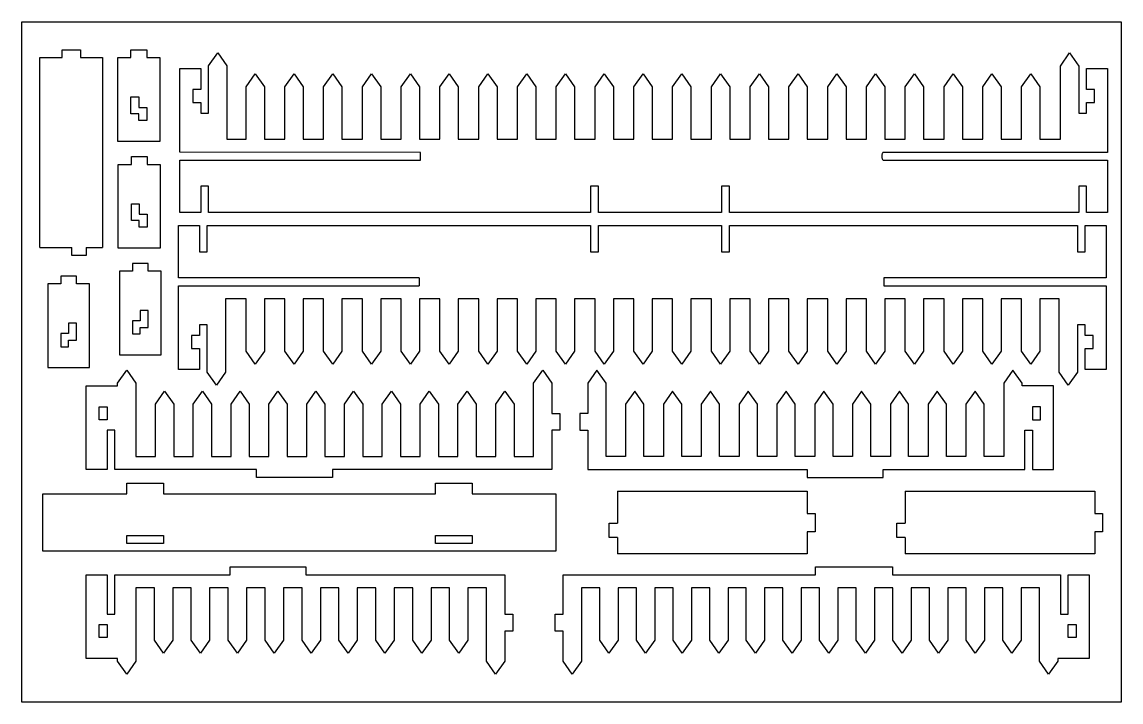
# Model space of a CAD drawing. Extents: x -7719 to 7719, y -4868 to 4868.
# Drawn here: x 2671 to 7719, y 1743 to 4868 of the extents above; entities that cross this region are included whole.
import ezdxf

# ---------------------------------------------------------------- set-up
doc = ezdxf.new("R2010")
doc.units = 0
doc.header["$MEASUREMENT"] = 0
doc.layers.get('0').update_dxf_attribs({"linetype": 'CONTINUOUS'})

msp = doc.modelspace()

# ---------------------------------------------------------------- linework, layer by layer
for p, q in [((2670.9, 4868), (7719.2, 4868)), ((2670.9, 1742.9), (2670.9, 4868)), ((7719.2, 4868), (7719.2, 1742.9)), ((2753, 4704), (2855.1, 4704)), ((2753, 3832.3), (2753, 4704)), ((2855.1, 4740.1), (2939.3, 4740.1)), ((2855.1, 4704), (2855.1, 4740.1)), ((2939.3, 4740.1), (2939.3, 4704)), ((2939.3, 4704), (3041.4, 4704)), ((3041.4, 4704), (3041.4, 3832.3)), ((3111.5, 4319.4), (3111.5, 4704)), ((3111.5, 4704), (3171.6, 4704)), ((3171.6, 4740.1), (3243.7, 4740.1)), ((3171.6, 4704), (3171.6, 4740.1)), ((3243.7, 4740.1), (3243.7, 4704)), ((3243.7, 4704), (3303.8, 4704)), ((3303.8, 4704), (3303.8, 4319.4)), ((3528.3, 4666), (3570.4, 4726.1)), ((3570.4, 4726.1), (3612.4, 4666)), ((7440.7, 4665.6), (7482.7, 4725.7)), ((7482.7, 4725.7), (7524.8, 4665.6)), ((3396.1, 4654), (3492.3, 4654)), ((3396.1, 4269.3), (3396.1, 4654)), ((3492.3, 4654), (3492.3, 4557.8)), ((3528.3, 4449.6), (3528.3, 4666)), ((3612.4, 4666), (3612.4, 4329.4)), ((7440.7, 4329), (7440.7, 4665.6)), ((7524.8, 4665.6), (7524.8, 4449.2)), ((7560.9, 4653.6), (7657, 4653.6)), ((7560.9, 4557.4), (7560.9, 4653.6)), ((7657, 4653.6), (7657, 4268.9)), ((3700.4, 4569.4), (3742.4, 4629.5)), ((3742.4, 4629.5), (3784.5, 4569.4)), ((3878.5, 4569.4), (3920.5, 4629.5)), ((3920.5, 4629.5), (3962.6, 4569.4)), ((4056.6, 4569.4), (4098.7, 4629.5)), ((4098.7, 4629.5), (4140.7, 4569.4)), ((4234.7, 4569.4), (4276.8, 4629.5)), ((4276.8, 4629.5), (4318.8, 4569.4)), ((4412.8, 4569.4), (4454.9, 4629.5)), ((4454.9, 4629.5), (4496.9, 4569.4)), ((4590.9, 4569.4), (4633, 4629.5)), ((4633, 4629.5), (4675.1, 4569.4)), ((4769, 4569.4), (4811.1, 4629.5)), ((4811.1, 4629.5), (4853.2, 4569.4)), ((4947.1, 4569.4), (4989.2, 4629.5)), ((4989.2, 4629.5), (5031.3, 4569.4)), ((5125.2, 4569.4), (5167.3, 4629.5)), ((5167.3, 4629.5), (5209.4, 4569.4)), ((5303.4, 4569.4), (5345.4, 4629.5)), ((5345.4, 4629.5), (5387.5, 4569.4)), ((5481.5, 4569.4), (5523.5, 4629.5)), ((5523.5, 4629.5), (5565.6, 4569.4)), ((5659.6, 4569.4), (5701.6, 4629.5)), ((5701.6, 4629.5), (5743.7, 4569.4)), ((5837.7, 4569.4), (5879.8, 4629.5)), ((5879.8, 4629.5), (5921.8, 4569.4)), ((6015.8, 4569.4), (6057.9, 4629.5)), ((6057.9, 4629.5), (6099.9, 4569.4)), ((6193.9, 4569.4), (6236, 4629.5)), ((6236, 4629.5), (6278, 4569.4)), ((6372, 4569.4), (6414.1, 4629.5)), ((6414.1, 4629.5), (6456.2, 4569.4)), ((6550.1, 4569.4), (6592.2, 4629.5)), ((6592.2, 4629.5), (6634.3, 4569.4)), ((6728.2, 4569.4), (6770.3, 4629.5)), ((6770.3, 4629.5), (6812.4, 4569.4)), ((6906.3, 4569.4), (6948.4, 4629.5)), ((6948.4, 4629.5), (6990.5, 4569.4)), ((7084.5, 4569.4), (7126.5, 4629.5)), ((7126.5, 4629.5), (7168.6, 4569.4)), ((7262.6, 4569.4), (7304.6, 4629.5)), ((7304.6, 4629.5), (7346.7, 4569.4)), ((3492.3, 4557.8), (3456.2, 4557.8)), ((3456.2, 4557.8), (3456.2, 4497.7)), ((3700.4, 4329), (3700.4, 4569.4)), ((3784.5, 4569.4), (3784.5, 4329)), ((3878.5, 4329), (3878.5, 4569.4)), ((3962.6, 4569.4), (3962.6, 4329)), ((4056.6, 4329), (4056.6, 4569.4)), ((4140.7, 4569.4), (4140.7, 4329)), ((4234.7, 4329), (4234.7, 4569.4)), ((4318.8, 4569.4), (4318.8, 4329)), ((4412.8, 4329), (4412.8, 4569.4)), ((4496.9, 4569.4), (4496.9, 4329)), ((4590.9, 4329), (4590.9, 4569.4)), ((4675.1, 4569.4), (4675.1, 4329)), ((4769, 4329), (4769, 4569.4)), ((4853.2, 4569.4), (4853.2, 4329)), ((4947.1, 4329), (4947.1, 4569.4)), ((5031.3, 4569.4), (5031.3, 4329)), ((5125.2, 4329), (5125.2, 4569.4)), ((5209.4, 4569.4), (5209.4, 4329)), ((5303.4, 4329), (5303.4, 4569.4)), ((5387.5, 4569.4), (5387.5, 4329)), ((5481.5, 4329), (5481.5, 4569.4)), ((5565.6, 4569.4), (5565.6, 4329)), ((5659.6, 4329), (5659.6, 4569.4)), ((5743.7, 4569.4), (5743.7, 4329)), ((5837.7, 4329), (5837.7, 4569.4)), ((5921.8, 4569.4), (5921.8, 4329)), ((6015.8, 4329), (6015.8, 4569.4)), ((6099.9, 4569.4), (6099.9, 4329)), ((6193.9, 4329), (6193.9, 4569.4)), ((6278, 4569.4), (6278, 4329)), ((6372, 4329), (6372, 4569.4)), ((6456.2, 4569.4), (6456.2, 4329)), ((6550.1, 4329), (6550.1, 4569.4)), ((6634.3, 4569.4), (6634.3, 4329)), ((6728.2, 4329), (6728.2, 4569.4)), ((6812.4, 4569.4), (6812.4, 4329)), ((6906.3, 4329), (6906.3, 4569.4)), ((6990.5, 4569.4), (6990.5, 4329)), ((7084.5, 4329), (7084.5, 4569.4)), ((7168.6, 4569.4), (7168.6, 4329)), ((7262.6, 4329), (7262.6, 4569.4)), ((7346.7, 4569.4), (7346.7, 4329)), ((7596.9, 4557.4), (7560.9, 4557.4)), ((7596.9, 4497.3), (7596.9, 4557.4)), ((3171.6, 4445.6), (3171.6, 4523.7)), ((3171.6, 4523.7), (3207.6, 4523.7)), ((3207.6, 4523.7), (3207.6, 4475.6)), ((3456.2, 4497.7), (3492.3, 4497.7)), ((3492.3, 4497.7), (3492.3, 4449.6)), ((7560.9, 4497.3), (7596.9, 4497.3)), ((7560.9, 4449.2), (7560.9, 4497.3)), ((3207.6, 4445.6), (3171.6, 4445.6)), ((3207.6, 4475.6), (3243.7, 4475.6)), ((3207.6, 4415.5), (3207.6, 4445.6)), ((3243.7, 4475.6), (3243.7, 4415.5)), ((3492.3, 4449.6), (3528.3, 4449.6)), ((7524.8, 4449.2), (7560.9, 4449.2)), ((3243.7, 4415.5), (3207.6, 4415.5)), ((3303.8, 4319.4), (3111.5, 4319.4)), ((3612.4, 4329.4), (3700.4, 4329)), ((3784.5, 4329), (3878.5, 4329)), ((3962.6, 4329), (4056.6, 4329)), ((4140.7, 4329), (4234.7, 4329)), ((4318.8, 4329), (4412.8, 4329)), ((4496.9, 4329), (4590.9, 4329)), ((4675.1, 4329), (4769, 4329)), ((4853.2, 4329), (4947.1, 4329)), ((5031.3, 4329), (5125.2, 4329)), ((5209.4, 4329), (5303.4, 4329)), ((5387.5, 4329), (5481.5, 4329)), ((5565.6, 4329), (5659.6, 4329)), ((5743.7, 4329), (5837.7, 4329)), ((5921.8, 4329), (6015.8, 4329)), ((6099.9, 4329), (6193.9, 4329)), ((6278, 4329), (6372, 4329)), ((6456.2, 4329), (6550.1, 4329)), ((6634.3, 4329), (6728.2, 4329)), ((6812.4, 4329), (6906.3, 4329)), ((6990.5, 4329), (7084.5, 4329)), ((7168.6, 4329), (7262.6, 4329)), ((7346.7, 4329), (7440.7, 4329)), ((3173.3, 4249.3), (3245.4, 4249.3)), ((3173.3, 4213.3), (3173.3, 4249.3)), ((3245.4, 4249.3), (3245.4, 4213.3)), ((4501.9, 4268.9), (3396.1, 4269.3)), ((4501.9, 4232.9), (4501.9, 4268.9)), ((6620.5, 4254.3), (6620.3, 4250.9)), ((6620.3, 4250.9), (6620.5, 4247.5)), ((6620.9, 4257.5), (6620.5, 4254.3)), ((6620.5, 4247.5), (6620.9, 4244.3)), ((6621.6, 4260.6), (6620.9, 4257.5)), ((6620.9, 4244.3), (6621.6, 4241.2)), ((6622.6, 4263.3), (6621.6, 4260.6)), ((6621.6, 4241.2), (6622.6, 4238.5)), ((6623.9, 4265.6), (6622.6, 4263.3)), ((6625.4, 4267.4), (6623.9, 4265.6)), ((6626.3, 4268), (6625.4, 4267.4)), ((6627.2, 4268.5), (6626.3, 4268)), ((6628.3, 4268.8), (6627.2, 4268.5)), ((6629.3, 4268.9), (6628.3, 4268.8)), ((7657, 4268.9), (6629.3, 4268.9)), ((3113.2, 3828.7), (3113.2, 4213.3)), ((3113.2, 4213.3), (3173.3, 4213.3)), ((3245.4, 4213.3), (3305.5, 4213.3)), ((3305.5, 4213.3), (3305.5, 3828.7)), ((3396.1, 4232.9), (4501.9, 4232.9)), ((3396.1, 3992.5), (3396.1, 4232.9)), ((6622.6, 4238.5), (6623.9, 4236.2)), ((6623.9, 4236.2), (6625.4, 4234.4)), ((6625.4, 4234.4), (6626.3, 4233.8)), ((6626.3, 4233.8), (6627.2, 4233.3)), ((6627.2, 4233.3), (6628.3, 4233)), ((6628.3, 4233), (6629.3, 4232.9)), ((6629.3, 4232.9), (7657, 4232.9)), ((7657, 4232.9), (7657, 3992.5)), ((3492.2, 4112.7), (3492.2, 3992.5)), ((3528.3, 4112.7), (3492.2, 4112.7)), ((3528.3, 3992.5), (3528.3, 4112.7)), ((5283.1, 4112.7), (5283.1, 3992.5)), ((5319.2, 4112.7), (5283.1, 4112.7)), ((5319.2, 3992.5), (5319.2, 4112.7)), ((5884.1, 4112.7), (5884.1, 3992.5)), ((5920.2, 4112.7), (5884.1, 4112.7)), ((5920.2, 3992.5), (5920.2, 4112.7)), ((7524.8, 4112.7), (7524.8, 3992.5)), ((7560.9, 4112.7), (7524.8, 4112.7)), ((7560.9, 3992.5), (7560.9, 4112.7)), ((3173.3, 3954.9), (3173.3, 4033)), ((3173.3, 4033), (3209.3, 4033)), ((3209.3, 4033), (3209.3, 3984.9)), ((3492.2, 3992.5), (3396.1, 3992.5)), ((5283.1, 3992.5), (3528.3, 3992.5)), ((5884.1, 3992.5), (5319.2, 3992.5)), ((7524.8, 3992.5), (5920.2, 3992.5)), ((7657, 3992.5), (7560.9, 3992.5)), ((3209.3, 3954.9), (3173.3, 3954.9)), ((3209.3, 3984.9), (3245.4, 3984.9)), ((3209.3, 3924.8), (3209.3, 3954.9)), ((3245.4, 3984.9), (3245.4, 3924.8)), ((3245.4, 3924.8), (3209.3, 3924.8)), ((3390, 3932.4), (3486.2, 3932.4)), ((3390, 3692), (3390, 3932.4)), ((3486.2, 3932.4), (3486.2, 3812.2)), ((3522.2, 3932.4), (5283.1, 3932.4)), ((3522.2, 3812.2), (3522.2, 3932.4)), ((5283.1, 3932.4), (5283.1, 3812.2)), ((5319.2, 3932.4), (5884.1, 3932.4)), ((5319.2, 3812.2), (5319.2, 3932.4)), ((5884.1, 3932.4), (5884.1, 3812.2)), ((5920.2, 3932.4), (7518.7, 3932.4)), ((5920.2, 3812.2), (5920.2, 3932.4)), ((7518.7, 3932.4), (7518.7, 3812.2)), ((7554.8, 3932.4), (7651, 3932.4)), ((7554.8, 3812.2), (7554.8, 3932.4)), ((7651, 3932.4), (7651, 3692)), ((2753, 3832.3), (2900.2, 3832.3)), ((2900.2, 3794.8), (2900.2, 3832.3)), ((2966.3, 3794.8), (2900.2, 3794.8)), ((2966.3, 3832.3), (2966.3, 3794.8)), ((2966.3, 3832.3), (3041.4, 3832.3)), ((3305.5, 3828.7), (3113.2, 3828.7)), ((3486.2, 3812.2), (3522.2, 3812.2)), ((5283.1, 3812.2), (5319.2, 3812.2)), ((5884.1, 3812.2), (5920.2, 3812.2)), ((7518.7, 3812.2), (7554.8, 3812.2)), ((3250.5, 3758.6), (3178.4, 3758.6)), ((3178.4, 3758.6), (3178.4, 3722.6)), ((3250.5, 3722.6), (3250.5, 3758.6)), ((2921.3, 3700.3), (2849.2, 3700.3)), ((2849.2, 3700.3), (2849.2, 3664.3)), ((2921.3, 3664.3), (2921.3, 3700.3)), ((3178.4, 3722.6), (3118.3, 3722.6)), ((3118.3, 3722.6), (3118.3, 3337.9)), ((3310.6, 3722.6), (3250.5, 3722.6)), ((3310.6, 3337.9), (3310.6, 3722.6)), ((4495.8, 3692), (3390, 3692)), ((4495.8, 3692), (4495.8, 3655.9)), ((6629.2, 3692), (6629.2, 3655.9)), ((6629.3, 3692), (6629.2, 3692)), ((6629.2, 3692), (6629.2, 3692)), ((7651, 3692), (6629.3, 3692)), ((2849.2, 3664.3), (2789.1, 3664.3)), ((2789.1, 3664.3), (2789.1, 3279.7)), ((2981.4, 3664.3), (2921.3, 3664.3)), ((2981.4, 3279.7), (2981.4, 3664.3)), ((3390, 3655.9), (4495.8, 3655.9)), ((3390, 3271.3), (3390, 3655.9)), ((6629.2, 3655.9), (6629.3, 3655.9)), ((6629.3, 3655.9), (7651, 3655.9)), ((7651, 3655.9), (7651, 3271.3)), ((3606.4, 3595.8), (3606.4, 3259.3)), ((3700.4, 3595.8), (3606.4, 3595.8)), ((3700.4, 3355.4), (3700.4, 3595.8)), ((3784.5, 3595.8), (3784.5, 3355.4)), ((3878.5, 3595.8), (3784.5, 3595.8)), ((3878.5, 3355.4), (3878.5, 3595.8)), ((3962.6, 3595.8), (3962.6, 3355.4)), ((4056.6, 3595.8), (3962.6, 3595.8)), ((4056.6, 3355.4), (4056.6, 3595.8)), ((4140.7, 3595.8), (4140.7, 3355.4)), ((4234.7, 3595.8), (4140.7, 3595.8)), ((4234.7, 3355.4), (4234.7, 3595.8)), ((4318.8, 3595.8), (4318.8, 3355.4)), ((4412.8, 3595.8), (4318.8, 3595.8)), ((4412.8, 3355.4), (4412.8, 3595.8)), ((4496.9, 3595.8), (4496.9, 3355.4)), ((4590.9, 3595.8), (4496.9, 3595.8)), ((4590.9, 3355.4), (4590.9, 3595.8)), ((4675.1, 3595.8), (4675.1, 3355.4)), ((4769, 3595.8), (4675.1, 3595.8)), ((4769, 3355.4), (4769, 3595.8)), ((4853.2, 3595.8), (4853.2, 3355.4)), ((4947.1, 3595.8), (4853.2, 3595.8)), ((4947.1, 3355.4), (4947.1, 3595.8)), ((5031.3, 3595.8), (5031.3, 3355.4)), ((5125.2, 3595.8), (5031.3, 3595.8)), ((5125.2, 3355.4), (5125.2, 3595.8)), ((5209.4, 3595.8), (5209.4, 3355.4)), ((5303.4, 3595.8), (5209.4, 3595.8)), ((5303.4, 3355.4), (5303.4, 3595.8)), ((5387.5, 3595.8), (5387.5, 3355.4)), ((5481.5, 3595.8), (5387.5, 3595.8)), ((5481.5, 3355.4), (5481.5, 3595.8)), ((5565.6, 3595.8), (5565.6, 3355.4)), ((5659.6, 3595.8), (5565.6, 3595.8)), ((5659.6, 3355.4), (5659.6, 3595.8)), ((5743.7, 3595.8), (5743.7, 3355.4)), ((5837.7, 3595.8), (5743.7, 3595.8)), ((5837.7, 3355.4), (5837.7, 3595.8)), ((5921.8, 3595.8), (5921.8, 3355.4)), ((6015.8, 3595.8), (5921.8, 3595.8)), ((6015.8, 3355.4), (6015.8, 3595.8)), ((6099.9, 3595.8), (6099.9, 3355.4)), ((6193.9, 3595.8), (6099.9, 3595.8)), ((6193.9, 3355.4), (6193.9, 3595.8)), ((6278, 3595.8), (6278, 3355.4)), ((6372, 3595.8), (6278, 3595.8)), ((6372, 3355.4), (6372, 3595.8)), ((6456.2, 3595.8), (6456.2, 3355.4)), ((6550.1, 3595.8), (6456.2, 3595.8)), ((6550.1, 3355.4), (6550.1, 3595.8)), ((6634.3, 3595.8), (6634.3, 3355.4)), ((6728.2, 3595.8), (6634.3, 3595.8)), ((6728.2, 3355.4), (6728.2, 3595.8)), ((6812.4, 3595.8), (6812.4, 3355.4)), ((6906.3, 3595.8), (6812.4, 3595.8)), ((6906.3, 3355.4), (6906.3, 3595.8)), ((6990.5, 3595.8), (6990.5, 3355.4)), ((7084.5, 3595.8), (6990.5, 3595.8)), ((7084.5, 3355.4), (7084.5, 3595.8)), ((7168.6, 3595.8), (7168.6, 3355.4)), ((7262.6, 3595.8), (7168.6, 3595.8)), ((7262.6, 3355.4), (7262.6, 3595.8)), ((7346.7, 3595.8), (7346.7, 3355.4)), ((7434.6, 3595.8), (7346.7, 3595.8)), ((7434.6, 3259.3), (7434.6, 3595.8)), ((3214.5, 3542.3), (3214.5, 3494.2)), ((3250.5, 3542.3), (3214.5, 3542.3)), ((3250.5, 3464.1), (3250.5, 3542.3)), ((2885.2, 3484), (2885.2, 3435.9)), ((2921.3, 3484), (2885.2, 3484)), ((2921.3, 3405.9), (2921.3, 3484)), ((3178.4, 3494.2), (3178.4, 3434.1)), ((3214.5, 3494.2), (3178.4, 3494.2)), ((2849.2, 3435.9), (2849.2, 3375.8)), ((2885.2, 3435.9), (2849.2, 3435.9)), ((3178.4, 3434.1), (3214.5, 3434.1)), ((3214.5, 3464.1), (3250.5, 3464.1)), ((3214.5, 3434.1), (3214.5, 3464.1)), ((3486.2, 3475.6), (3486.2, 3427.6)), ((3522.3, 3475.6), (3486.2, 3475.6)), ((3522.3, 3259.3), (3522.3, 3475.6)), ((7518.8, 3475.6), (7518.8, 3259.3)), ((7554.8, 3475.6), (7518.8, 3475.6)), ((7554.8, 3427.6), (7554.8, 3475.6)), ((2885.2, 3405.9), (2921.3, 3405.9)), ((2885.2, 3375.8), (2885.2, 3405.9)), ((3450.1, 3427.6), (3450.1, 3367.5)), ((3486.2, 3427.6), (3450.1, 3427.6)), ((7590.9, 3427.6), (7554.8, 3427.6)), ((7590.9, 3367.5), (7590.9, 3427.6)), ((2849.2, 3375.8), (2885.2, 3375.8)), ((3118.3, 3337.9), (3310.6, 3337.9)), ((3450.1, 3367.5), (3486.2, 3367.5)), ((3486.2, 3367.5), (3486.2, 3271.3)), ((3742.4, 3295.3), (3700.4, 3355.4)), ((3784.5, 3355.4), (3742.4, 3295.3)), ((3920.5, 3295.3), (3878.5, 3355.4)), ((3962.6, 3355.4), (3920.5, 3295.3)), ((4098.7, 3295.3), (4056.6, 3355.4)), ((4140.7, 3355.4), (4098.7, 3295.3)), ((4276.8, 3295.3), (4234.7, 3355.4)), ((4318.8, 3355.4), (4276.8, 3295.3)), ((4454.9, 3295.3), (4412.8, 3355.4)), ((4496.9, 3355.4), (4454.9, 3295.3)), ((4633, 3295.3), (4590.9, 3355.4)), ((4675.1, 3355.4), (4633, 3295.3)), ((4811.1, 3295.3), (4769, 3355.4)), ((4853.2, 3355.4), (4811.1, 3295.3)), ((4989.2, 3295.3), (4947.1, 3355.4)), ((5031.3, 3355.4), (4989.2, 3295.3)), ((5167.3, 3295.3), (5125.2, 3355.4)), ((5209.4, 3355.4), (5167.3, 3295.3)), ((5345.4, 3295.3), (5303.4, 3355.4)), ((5387.5, 3355.4), (5345.4, 3295.3)), ((5523.5, 3295.3), (5481.5, 3355.4)), ((5565.6, 3355.4), (5523.5, 3295.3)), ((5701.6, 3295.3), (5659.6, 3355.4)), ((5743.7, 3355.4), (5701.6, 3295.3)), ((5879.8, 3295.3), (5837.7, 3355.4)), ((5921.8, 3355.4), (5879.8, 3295.3)), ((6057.9, 3295.3), (6015.8, 3355.4)), ((6099.9, 3355.4), (6057.9, 3295.3)), ((6236, 3295.3), (6193.9, 3355.4)), ((6278, 3355.4), (6236, 3295.3)), ((6414.1, 3295.3), (6372, 3355.4)), ((6456.2, 3355.4), (6414.1, 3295.3)), ((6592.2, 3295.3), (6550.1, 3355.4)), ((6634.3, 3355.4), (6592.2, 3295.3)), ((6770.3, 3295.3), (6728.2, 3355.4)), ((6812.4, 3355.4), (6770.3, 3295.3)), ((6948.4, 3295.3), (6906.3, 3355.4)), ((6990.5, 3355.4), (6948.4, 3295.3)), ((7126.5, 3295.3), (7084.5, 3355.4)), ((7168.6, 3355.4), (7126.5, 3295.3)), ((7304.6, 3295.3), (7262.6, 3355.4)), ((7346.7, 3355.4), (7304.6, 3295.3)), ((7554.8, 3367.5), (7590.9, 3367.5)), ((7554.8, 3271.3), (7554.8, 3367.5)), ((2789.1, 3279.7), (2981.4, 3279.7)), ((3109.9, 3207.8), (3152, 3267.9)), ((3152, 3267.9), (3194, 3207.8)), ((3486.2, 3271.3), (3390, 3271.3)), ((3564.3, 3199.2), (3522.3, 3259.3)), ((3606.4, 3259.3), (3564.3, 3199.2)), ((5021, 3207.8), (5063.1, 3267.9)), ((5063.1, 3267.9), (5105.2, 3207.8)), ((5311.8, 3267.9), (5269.7, 3207.8)), ((5353.8, 3207.8), (5311.8, 3267.9)), ((7222.9, 3267.9), (7180.8, 3207.8)), ((7265, 3207.8), (7222.9, 3267.9)), ((7476.7, 3199.2), (7434.6, 3259.3)), ((7518.8, 3259.3), (7476.7, 3199.2)), ((7651, 3271.3), (7554.8, 3271.3)), ((2965.6, 3195.8), (3109.9, 3195.8)), ((2965.6, 2811.1), (2965.6, 3195.8)), ((3109.9, 3195.8), (3109.9, 3207.8)), ((3194, 3207.8), (3194, 2871.2)), ((5021, 2871.2), (5021, 3207.8)), ((5105.2, 3207.8), (5105.2, 3069.5)), ((5269.7, 3207.8), (5269.7, 3069.5)), ((5353.8, 2871.2), (5353.8, 3207.8)), ((7180.8, 3207.8), (7180.8, 2871.2)), ((7265, 3195.8), (7265, 3207.8)), ((7409.2, 3195.8), (7265, 3195.8)), ((7409.2, 2811.1), (7409.2, 3195.8)), ((3283.6, 3111.6), (3325.7, 3171.7)), ((3325.7, 3171.7), (3367.8, 3111.6)), ((3457.4, 3111.6), (3499.4, 3171.7)), ((3499.4, 3171.7), (3541.5, 3111.6)), ((3631.1, 3111.6), (3673.2, 3171.7)), ((3673.2, 3171.7), (3715.2, 3111.6)), ((3804.8, 3111.6), (3846.9, 3171.7)), ((3846.9, 3171.7), (3889, 3111.6)), ((3978.6, 3111.6), (4020.6, 3171.7)), ((4020.6, 3171.7), (4062.7, 3111.6)), ((4152.3, 3111.6), (4194.4, 3171.7)), ((4194.4, 3171.7), (4236.5, 3111.6)), ((4326.1, 3111.6), (4368.1, 3171.7)), ((4368.1, 3171.7), (4410.2, 3111.6)), ((4499.8, 3111.6), (4541.9, 3171.7)), ((4541.9, 3171.7), (4583.9, 3111.6)), ((4673.5, 3111.6), (4715.6, 3171.7)), ((4715.6, 3171.7), (4757.7, 3111.6)), ((4847.3, 3111.6), (4889.3, 3171.7)), ((4889.3, 3171.7), (4931.4, 3111.6)), ((5485.5, 3171.7), (5443.4, 3111.6)), ((5527.6, 3111.6), (5485.5, 3171.7)), ((5659.2, 3171.7), (5617.2, 3111.6)), ((5701.3, 3111.6), (5659.2, 3171.7)), ((5833, 3171.7), (5790.9, 3111.6)), ((5875, 3111.6), (5833, 3171.7)), ((6006.7, 3171.7), (5964.6, 3111.6)), ((6048.8, 3111.6), (6006.7, 3171.7)), ((6180.4, 3171.7), (6138.4, 3111.6)), ((6222.5, 3111.6), (6180.4, 3171.7)), ((6354.2, 3171.7), (6312.1, 3111.6)), ((6396.3, 3111.6), (6354.2, 3171.7)), ((6527.9, 3171.7), (6485.9, 3111.6)), ((6570, 3111.6), (6527.9, 3171.7)), ((6701.7, 3171.7), (6659.6, 3111.6)), ((6743.7, 3111.6), (6701.7, 3171.7)), ((6875.4, 3171.7), (6833.3, 3111.6)), ((6917.5, 3111.6), (6875.4, 3171.7)), ((7049.1, 3171.7), (7007.1, 3111.6)), ((7091.2, 3111.6), (7049.1, 3171.7)), ((3025.7, 3039.5), (3025.7, 3099.6)), ((3025.7, 3099.6), (3061.8, 3099.6)), ((3061.8, 3099.6), (3061.8, 3039.5)), ((3283.6, 2871.2), (3283.6, 3111.6)), ((3367.8, 3111.6), (3367.8, 2871.2)), ((3457.4, 2871.2), (3457.4, 3111.6)), ((3541.5, 3111.6), (3541.5, 2871.2)), ((3631.1, 2871.2), (3631.1, 3111.6)), ((3715.2, 3111.6), (3715.2, 2871.2)), ((3804.8, 2871.2), (3804.8, 3111.6)), ((3889, 3111.6), (3889, 2871.2)), ((3978.6, 2871.2), (3978.6, 3111.6)), ((4062.7, 3111.6), (4062.7, 2871.2)), ((4152.3, 2871.2), (4152.3, 3111.6)), ((4236.5, 3111.6), (4236.5, 2871.2)), ((4326.1, 2871.2), (4326.1, 3111.6)), ((4410.2, 3111.6), (4410.2, 2871.2)), ((4499.8, 2871.2), (4499.8, 3111.6)), ((4583.9, 3111.6), (4583.9, 2871.2)), ((4673.5, 2871.2), (4673.5, 3111.6)), ((4757.7, 3111.6), (4757.7, 2871.2)), ((4847.3, 2871.2), (4847.3, 3111.6)), ((4931.4, 3111.6), (4931.4, 2871.2)), ((5443.4, 3111.6), (5443.4, 2871.2)), ((5527.6, 2871.2), (5527.6, 3111.6)), ((5617.2, 3111.6), (5617.2, 2871.2)), ((5701.3, 2871.2), (5701.3, 3111.6)), ((5790.9, 3111.6), (5790.9, 2871.2)), ((5875, 2871.2), (5875, 3111.6)), ((5964.6, 3111.6), (5964.6, 2871.2)), ((6048.8, 2871.2), (6048.8, 3111.6)), ((6138.4, 3111.6), (6138.4, 2871.2)), ((6222.5, 2871.2), (6222.5, 3111.6)), ((6312.1, 3111.6), (6312.1, 2871.2)), ((6396.3, 2871.2), (6396.3, 3111.6)), ((6485.9, 3111.6), (6485.9, 2871.2)), ((6570, 2871.2), (6570, 3111.6)), ((6659.6, 3111.6), (6659.6, 2871.2)), ((6743.7, 2871.2), (6743.7, 3111.6)), ((6833.3, 3111.6), (6833.3, 2871.2)), ((6917.5, 2871.2), (6917.5, 3111.6)), ((7007.1, 3111.6), (7007.1, 2871.2)), ((7091.2, 2871.2), (7091.2, 3111.6)), ((7313, 3099.6), (7313, 3039.5)), ((7349.1, 3099.6), (7313, 3099.6)), ((7349.1, 3039.5), (7349.1, 3099.6)), ((3061.8, 3039.5), (3025.7, 3039.5)), ((5105.2, 3069.5), (5141.2, 3069.5)), ((5141.2, 3069.5), (5141.2, 2991.4)), ((5269.7, 3069.5), (5233.6, 3069.5)), ((5233.6, 3069.5), (5233.6, 2991.4)), ((7313, 3039.5), (7349.1, 3039.5)), ((3061.8, 2991.4), (3061.8, 2811.1)), ((3097.9, 2991.4), (3061.8, 2991.4)), ((3097.9, 2811.1), (3097.9, 2991.4)), ((5105.2, 2991.4), (5105.2, 2811.1)), ((5141.2, 2991.4), (5105.2, 2991.4)), ((5233.6, 2991.4), (5269.7, 2991.4)), ((5269.7, 2991.4), (5269.7, 2811.1)), ((7277, 2811.1), (7277, 2991.4)), ((7277, 2991.4), (7313, 2991.4)), ((7313, 2991.4), (7313, 2811.1)), ((3194, 2871.2), (3283.6, 2871.2)), ((3367.8, 2871.2), (3457.4, 2871.2)), ((3541.5, 2871.2), (3631.1, 2871.2)), ((3715.2, 2871.2), (3804.8, 2871.2)), ((3889, 2871.2), (3978.6, 2871.2)), ((4062.7, 2871.2), (4152.3, 2871.2)), ((4236.5, 2871.2), (4326.1, 2871.2)), ((4410.2, 2871.2), (4499.8, 2871.2)), ((4583.9, 2871.2), (4673.5, 2871.2)), ((4757.7, 2871.2), (4847.3, 2871.2)), ((4931.4, 2871.2), (5021, 2871.2)), ((5443.4, 2871.2), (5353.8, 2871.2)), ((5617.2, 2871.2), (5527.6, 2871.2)), ((5790.9, 2871.2), (5701.3, 2871.2)), ((5964.6, 2871.2), (5875, 2871.2)), ((6138.4, 2871.2), (6048.8, 2871.2)), ((6312.1, 2871.2), (6222.5, 2871.2)), ((6485.9, 2871.2), (6396.3, 2871.2)), ((6659.6, 2871.2), (6570, 2871.2)), ((6833.3, 2871.2), (6743.7, 2871.2)), ((7007.1, 2871.2), (6917.5, 2871.2)), ((7180.8, 2871.2), (7091.2, 2871.2)), ((3061.8, 2811.1), (2965.6, 2811.1)), ((3748.5, 2811.1), (3097.9, 2811.1)), ((3748.5, 2775.1), (3748.5, 2811.1)), ((4097.1, 2811.1), (4097.1, 2775.1)), ((5105.2, 2811.1), (4097.1, 2811.1)), ((5269.7, 2811.1), (6277.8, 2811.1)), ((6277.8, 2811.1), (6277.8, 2775.1)), ((6626.3, 2775.1), (6626.3, 2811.1)), ((6626.3, 2811.1), (7277, 2811.1)), ((7313, 2811.1), (7409.2, 2811.1)), ((3152.3, 2748), (3320.6, 2748)), ((3152.3, 2699.9), (3152.3, 2748)), ((3320.6, 2748), (3320.6, 2699.9)), ((4097.1, 2775.1), (3748.5, 2775.1)), ((4570.7, 2748), (4738.9, 2748)), ((4570.7, 2699.9), (4570.7, 2748)), ((4738.9, 2748), (4738.9, 2699.9)), ((6277.8, 2775.1), (6626.3, 2775.1)), ((2767, 2699.9), (3152.3, 2699.9)), ((2767, 2435.4), (2767, 2699.9)), ((3320.6, 2699.9), (4570.7, 2699.9)), ((4738.9, 2699.9), (5122.9, 2699.9)), ((5122.9, 2699.9), (5122.9, 2435.4)), ((5406.2, 2711.9), (5406.2, 2564.7)), ((5406.2, 2711.9), (6277.9, 2711.9)), ((6277.9, 2711.9), (6277.9, 2609.7)), ((6727.1, 2711.9), (6727.1, 2564.7)), ((6727.1, 2711.9), (7598.8, 2711.9)), ((7598.8, 2711.9), (7598.8, 2609.7)), ((6277.9, 2609.7), (6314, 2609.7)), ((6314, 2609.7), (6314, 2525.6)), ((7598.8, 2609.7), (7634.8, 2609.7)), ((7634.8, 2609.7), (7634.8, 2525.6)), ((5368.7, 2564.7), (5406.2, 2564.7)), ((5368.7, 2498.6), (5368.7, 2564.7)), ((6277.9, 2525.6), (6277.9, 2423.4)), ((6314, 2525.6), (6277.9, 2525.6)), ((6689.5, 2564.7), (6727.1, 2564.7)), ((6689.5, 2498.6), (6689.5, 2564.7)), ((7598.8, 2525.6), (7598.8, 2423.4)), ((7634.8, 2525.6), (7598.8, 2525.6)), ((3152.3, 2507.6), (3320.6, 2507.6)), ((3152.3, 2471.5), (3152.3, 2507.6)), ((3320.6, 2507.6), (3320.6, 2471.5)), ((4570.7, 2471.5), (4570.7, 2507.6)), ((4570.7, 2507.6), (4738.9, 2507.6)), ((4738.9, 2507.6), (4738.9, 2471.5)), ((5406.2, 2498.6), (5368.7, 2498.6)), ((5406.2, 2498.6), (5406.2, 2423.4)), ((6727.1, 2498.6), (6689.5, 2498.6)), ((6727.1, 2498.6), (6727.1, 2423.4)), ((5122.9, 2435.4), (2767, 2435.4)), ((3320.6, 2471.5), (3152.3, 2471.5)), ((4738.9, 2471.5), (4570.7, 2471.5)), ((6277.9, 2423.4), (5406.2, 2423.4)), ((7598.8, 2423.4), (6727.1, 2423.4)), ((2965.6, 2327.5), (3061.8, 2327.5)), ((2965.6, 1942.9), (2965.6, 2327.5)), ((3061.8, 2327.5), (3061.8, 2147.2)), ((3097.9, 2327.5), (3626.7, 2327.5)), ((3097.9, 2147.2), (3097.9, 2327.5)), ((3626.7, 2363.6), (3975.3, 2363.6)), ((3626.7, 2327.5), (3626.7, 2363.6)), ((3975.3, 2363.6), (3975.3, 2327.5)), ((3975.3, 2327.5), (4888.8, 2327.5)), ((4888.8, 2327.5), (4888.8, 2147.2)), ((5156.7, 2327.5), (6315.1, 2327.5)), ((5156.7, 2147.2), (5156.7, 2327.5)), ((6315.1, 2363.6), (6669.6, 2363.6)), ((6315.1, 2327.5), (6315.1, 2363.6)), ((6669.6, 2363.6), (6669.6, 2327.5)), ((6669.6, 2327.5), (7440.5, 2327.5)), ((7440.5, 2327.5), (7440.5, 2147.2)), ((7476.5, 2327.5), (7572.7, 2327.5)), ((7476.5, 2147.2), (7476.5, 2327.5)), ((7572.7, 2327.5), (7572.7, 1942.9)), ((3194, 2267.4), (3194, 1930.9)), ((3279.4, 2267.4), (3194, 2267.4)), ((3279.4, 2027), (3279.4, 2267.4)), ((3363.5, 2267.4), (3363.5, 2027)), ((3448.8, 2267.4), (3363.5, 2267.4)), ((3448.8, 2027), (3448.8, 2267.4)), ((3533, 2267.4), (3533, 2027)), ((3618.3, 2267.4), (3533, 2267.4)), ((3618.3, 2027), (3618.3, 2267.4)), ((3702.5, 2267.4), (3702.5, 2027)), ((3787.8, 2267.4), (3702.5, 2267.4)), ((3787.8, 2027), (3787.8, 2267.4)), ((3871.9, 2267.4), (3871.9, 2027)), ((3957.3, 2267.4), (3871.9, 2267.4)), ((3957.3, 2027), (3957.3, 2267.4)), ((4041.4, 2267.4), (4041.4, 2027)), ((4126.7, 2267.4), (4041.4, 2267.4)), ((4126.7, 2027), (4126.7, 2267.4)), ((4210.9, 2267.4), (4210.9, 2027)), ((4296.2, 2267.4), (4210.9, 2267.4)), ((4296.2, 2027), (4296.2, 2267.4)), ((4380.4, 2267.4), (4380.4, 2027)), ((4465.7, 2267.4), (4380.4, 2267.4)), ((4465.7, 2027), (4465.7, 2267.4)), ((4549.8, 2267.4), (4549.8, 2027)), ((4635.2, 2267.4), (4549.8, 2267.4)), ((4635.2, 2027), (4635.2, 2267.4)), ((4719.3, 2267.4), (4719.3, 2027)), ((4804.7, 2267.4), (4719.3, 2267.4)), ((4804.7, 1930.9), (4804.7, 2267.4)), ((5240.9, 2267.4), (5240.9, 1930.9)), ((5325, 2267.4), (5240.9, 2267.4)), ((5325, 2027), (5325, 2267.4)), ((5409.1, 2267.4), (5409.1, 2027)), ((5493.3, 2267.4), (5409.1, 2267.4)), ((5493.3, 2027), (5493.3, 2267.4)), ((5577.4, 2267.4), (5577.4, 2027)), ((5661.5, 2267.4), (5577.4, 2267.4)), ((5661.5, 2027), (5661.5, 2267.4)), ((5745.7, 2267.4), (5745.7, 2027)), ((5829.8, 2267.4), (5745.7, 2267.4)), ((5829.8, 2027), (5829.8, 2267.4)), ((5914, 2267.4), (5914, 2027)), ((5998.1, 2267.4), (5914, 2267.4)), ((5998.1, 2027), (5998.1, 2267.4)), ((6082.2, 2267.4), (6082.2, 2027)), ((6166.4, 2267.4), (6082.2, 2267.4)), ((6166.4, 2027), (6166.4, 2267.4)), ((6250.5, 2267.4), (6250.5, 2027)), ((6334.6, 2267.4), (6250.5, 2267.4)), ((6334.6, 2027), (6334.6, 2267.4)), ((6418.8, 2267.4), (6418.8, 2027)), ((6502.9, 2267.4), (6418.8, 2267.4)), ((6502.9, 2027), (6502.9, 2267.4)), ((6587.1, 2267.4), (6587.1, 2027)), ((6671.2, 2267.4), (6587.1, 2267.4)), ((6671.2, 2027), (6671.2, 2267.4)), ((6755.3, 2267.4), (6755.3, 2027)), ((6839.5, 2267.4), (6755.3, 2267.4)), ((6839.5, 2027), (6839.5, 2267.4)), ((6923.6, 2267.4), (6923.6, 2027)), ((7007.8, 2267.4), (6923.6, 2267.4)), ((7007.8, 2027), (7007.8, 2267.4)), ((7091.9, 2267.4), (7091.9, 2027)), ((7176, 2267.4), (7091.9, 2267.4)), ((7176, 2027), (7176, 2267.4)), ((7344.3, 2267.4), (7260.2, 2267.4)), ((7260.2, 2267.4), (7260.2, 2027)), ((7344.3, 1930.9), (7344.3, 2267.4)), ((3061.8, 2147.2), (3097.9, 2147.2)), ((4888.8, 2147.2), (4924.9, 2147.2)), ((4924.9, 2147.2), (4924.9, 2069.1)), ((5120.7, 2147.2), (5156.7, 2147.2)), ((5120.7, 2069.1), (5120.7, 2147.2)), ((7440.5, 2147.2), (7476.5, 2147.2)), ((3025.7, 2099.1), (3061.8, 2099.1)), ((3025.7, 2039), (3025.7, 2099.1)), ((3061.8, 2099.1), (3061.8, 2039)), ((7476.5, 2039), (7476.5, 2099.1)), ((7476.5, 2099.1), (7512.6, 2099.1)), ((7512.6, 2099.1), (7512.6, 2039)), ((3061.8, 2039), (3025.7, 2039)), ((3321.4, 1966.9), (3279.4, 2027)), ((3363.5, 2027), (3321.4, 1966.9)), ((3490.9, 1966.9), (3448.8, 2027)), ((3533, 2027), (3490.9, 1966.9)), ((3660.4, 1966.9), (3618.3, 2027)), ((3702.5, 2027), (3660.4, 1966.9)), ((3829.9, 1966.9), (3787.8, 2027)), ((3871.9, 2027), (3829.9, 1966.9)), ((3999.3, 1966.9), (3957.3, 2027)), ((4041.4, 2027), (3999.3, 1966.9)), ((4168.8, 1966.9), (4126.7, 2027)), ((4210.9, 2027), (4168.8, 1966.9)), ((4338.3, 1966.9), (4296.2, 2027)), ((4380.4, 2027), (4338.3, 1966.9)), ((4507.8, 1966.9), (4465.7, 2027)), ((4549.8, 2027), (4507.8, 1966.9)), ((4677.3, 1966.9), (4635.2, 2027)), ((4719.3, 2027), (4677.3, 1966.9)), ((4888.8, 2069.1), (4888.8, 1930.9)), ((4924.9, 2069.1), (4888.8, 2069.1)), ((5156.7, 2069.1), (5120.7, 2069.1)), ((5156.7, 1930.9), (5156.7, 2069.1)), ((5367.1, 1966.9), (5325, 2027)), ((5409.1, 2027), (5367.1, 1966.9)), ((5535.3, 1966.9), (5493.3, 2027)), ((5577.4, 2027), (5535.3, 1966.9)), ((5703.6, 1966.9), (5661.5, 2027)), ((5745.7, 2027), (5703.6, 1966.9)), ((5871.9, 1966.9), (5829.8, 2027)), ((5914, 2027), (5871.9, 1966.9)), ((6040.2, 1966.9), (5998.1, 2027)), ((6082.2, 2027), (6040.2, 1966.9)), ((6208.4, 1966.9), (6166.4, 2027)), ((6250.5, 2027), (6208.4, 1966.9)), ((6376.7, 1966.9), (6334.6, 2027)), ((6418.8, 2027), (6376.7, 1966.9)), ((6545, 1966.9), (6502.9, 2027)), ((6587.1, 2027), (6545, 1966.9)), ((6713.3, 1966.9), (6671.2, 2027)), ((6755.3, 2027), (6713.3, 1966.9)), ((6881.5, 1966.9), (6839.5, 2027)), ((6923.6, 2027), (6881.5, 1966.9)), ((7049.8, 1966.9), (7007.8, 2027)), ((7091.9, 2027), (7049.8, 1966.9)), ((7218.1, 1966.9), (7176, 2027)), ((7260.2, 2027), (7218.1, 1966.9)), ((7512.6, 2039), (7476.5, 2039)), ((3109.9, 1942.9), (2965.6, 1942.9)), ((3109.9, 1930.9), (3109.9, 1942.9)), ((3152, 1870.8), (3109.9, 1930.9)), ((3194, 1930.9), (3152, 1870.8)), ((4846.7, 1870.8), (4804.7, 1930.9)), ((4888.8, 1930.9), (4846.7, 1870.8)), ((5198.8, 1870.8), (5156.7, 1930.9)), ((5240.9, 1930.9), (5198.8, 1870.8)), ((7386.4, 1870.8), (7344.3, 1930.9)), ((7428.4, 1930.9), (7386.4, 1870.8)), ((7428.4, 1942.9), (7428.4, 1930.9)), ((7572.7, 1942.9), (7428.4, 1942.9)), ((7719.2, 1742.9), (2670.9, 1742.9))]:
    msp.add_line(p, q)

doc.saveas('drawing.dxf')
